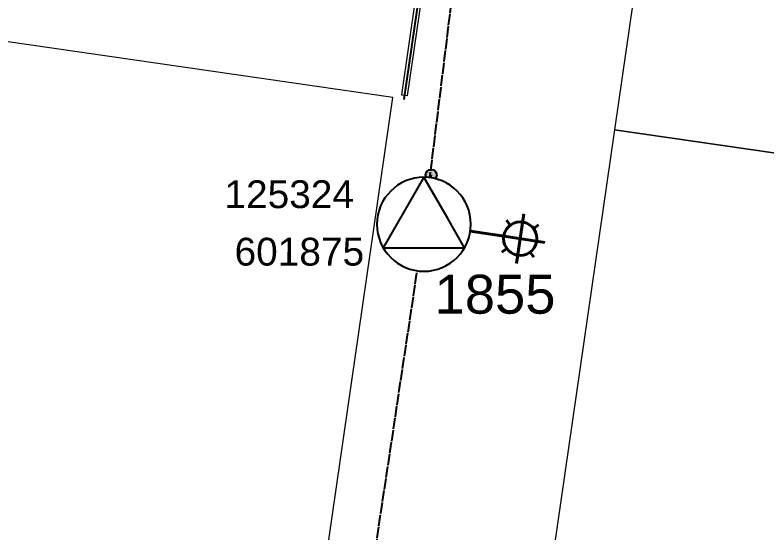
# Model space of a CAD drawing. Header units: metres. Extents: x 368 to 298975, y 411 to 6243625.
# Drawn here: x 296986.9 to 297054.5, y 6242035 to 6242081.5 of the extents above; entities that cross this region are included whole.
import ezdxf
from ezdxf.enums import TextEntityAlignment as Align

# ---------------------------------------------------------------- set-up
doc = ezdxf.new("R2010")
doc.units = ezdxf.units.M
doc.linetypes.add('Cable Exist OH', pattern=[1, 1, 0])
doc.layers.get('0').update_dxf_attribs({"color": 6})
doc.layers.add('Cadastre Land Parcels_SP_EXT', color=250, linetype='Continuous', lineweight=5)
for name, color, linetype in [('Duct_SP_NEW', 2, 'Continuous'), ('Equip_LV_EXT', 7, 'Continuous'), ('Equip_SP_SL_EXT', 7, 'Continuous'), ('Mains_HV_EXT', 7, 'Continuous'), ('Mains_LV_EXT', 7, 'Continuous'), ('Sub_SP_TR_HV_LV_EXT', 7, 'Continuous'), ('SupportsOH_SP_TR_HV_LV_SL_EXT', 7, 'Continuous'), ('Trench_SP_NEW', 2, 'Continuous')]:
    doc.layers.add(name, color=color, linetype=linetype)
doc.styles.add('iecARIAL', font='arial.ttf', dxfattribs={"height": 2})
doc.styles.add('POLE_LABEL', font='arial.ttf')
doc.styles.get("Standard").update_dxf_attribs({"font": 'arial.ttf'})
doc.linetypes.add('IE Trench HV', pattern='A,7,-0.2,["/",Standard,S=3,R=0,X=0.6,Y=-1.4],-2.5', length=9.7)

# ---------------------------------------------------------------- blocks, each defined once
blk = doc.blocks.new('SUB_POLE_EXT')
blk.add_wipeout([(0, 4.224), (0.418, 4.203), (0.828, 4.142), (1.208, 4.048), (1.621, 3.901), (1.992, 3.725), (2.348, 3.511), (2.683, 3.262), (2.988, 2.986), (3.281, 2.661), (3.515, 2.342), (3.761, 1.922), (3.902, 1.616), (4.04, 1.232), (4.177, 0.629), (4.224, 0), (4.179, -0.612), (4.065, -1.149), (3.901, -1.619), (3.579, -2.243), (3.223, -2.73), (2.967, -3.007), (2.685, -3.261), (2.362, -3.502), (2.005, -3.718), (1.637, -3.894), (1.253, -4.034), (0.822, -4.143), (0.417, -4.203), (0.001, -4.224), (-0.414, -4.204), (-0.802, -4.147), (-1.206, -4.048), (-1.623, -3.9), (-1.986, -3.728), (-2.35, -3.51), (-2.682, -3.264), (-2.958, -3.015), (-3.233, -2.718), (-3.511, -2.349), (-3.715, -2.01), (-3.907, -1.604), (-4.046, -1.212), (-4.155, -0.759), (-4.222, -0.145), (-4.206, 0.387), (-4.142, 0.829), (-4.03, 1.265), (-3.896, 1.632), (-3.707, 2.025), (-3.499, 2.366), (-3.277, 2.665), (-2.985, 2.989), (-2.676, 3.269), (-2.329, 3.524), (-1.983, 3.729), (-1.631, 3.896), (-1.201, 4.05), (-0.777, 4.152), (-0.395, 4.205)])
blk.add_line((2.159, 0.484), (2.159, 0.484, 0))
blk.add_lwpolyline([(-4.224, 0, 1), (4.224, 0, 1)], format="xyb", close=True)
blk.add_lwpolyline([(2.139, 0.52), (0, 4.224), (-3.658, -2.112), (3.658, -2.112)], close=True)
for tag, height, flags, p in [('ASSET_NUM', 3.5, 8, (2, 2)), ('STREET_CODE', 0.2, 9, (1.5, 0)), ('OPERATING_VOLTAGE', 0.2, 9, (1.5, -0.6)), ('CONSTRUCTED_VOLTAGE', 0.2, 9, (1.5, -0.2)), ('NO_PHASES', 0.2, 9, (1.5, -0.4)), ('OPERATED_BY', 0.2, 9, (1.5, -0.8)), ('ORIENTATION', 0.2, 9, (1.5, -1.2)), ('OWNED_BY', 0.2, 9, (1.5, -1.4)), ('MAINTAINED_BY', 0.2, 9, (1.5, -1)), ('SECONDARY_VOLTAGE', 0.2, 9, (1.5, -1.6)), ('STATE', 0.2, 9, (1.5, -1.8)), ('SUBSTATION_TYPE', 0.2, 9, (1.5, -2)), ('STREETNAME', 0.2, 9, (1.5, -2.8)), ('USAGE', 0.2, 9, (1.5, -2.2)), ('LEGEND', 0.2, 9, (1.5, -2.4)), ('LOCATION', 0.2, 9, (1.5, -2.6)), ('Z', 0.2, 1, (1.5, -3.4)), ('SUBURB', 0.2, 9, (1.5, -3)), ('NOTES', 0.2, 9, (1.5, -3.2))]:
    blk.add_attdef(tag, text='', height=height, dxfattribs=dict(flags=flags)).set_placement(p, align=Align.MIDDLE_LEFT)
blk = doc.blocks.new('*U59')
at = {"lineweight": 40}
for p, q in [((8.995, 0.934), (8.331, -3.517)), ((0, 0), (7.183, -1.071)), ((7.436, 0.366), (7.77, -0.086)), ((10.321, -0.064), (9.868, -0.399)), ((6.438, -0.96), (10.888, -1.623)), ((7.005, -2.519), (7.457, -2.184)), ((9.89, -2.949), (9.556, -2.497))]:
    blk.add_line(p, q, dxfattribs=at)
blk.add_circle((8.663, -1.292), 1.5, dxfattribs=at)
at = {"style": 'iecARIAL', "flags": 8}
blk.add_attdef('ASSET_NUM', (1.5, 1.5), '', height=2.5, dxfattribs=at)
for tag, p, height, flags in [('CONSTRUCTED_VOLTAGE', (0.981, -0.653), 0.2, 9), ('CONTROL_TYPE', (0.981, -0.853), 0.2, 9), ('LANTERN_PURPOSE', (0.981, -1.053), 0.2, 9), ('LANTERN_TYPE', (0.981, -1.253), 0.2, 9), ('NO_PHASES', (0.981, -1.453), 0.2, 9), ('LNUMBER', (2.181, -3.253), 2.5, 8), ('OPERATING_VOLTAGE', (0.981, -1.653), 0.2, 9), ('ORIENTATION', (0.981, -1.853), 0.2, 9), ('OWNED_BY', (0.981, -2.053), 0.2, 9), ('STATE', (0.981, -2.253), 0.2, 9), ('CEXIST', (0.981, -2.653), 0.2, 9), ('CNEW', (0.981, -2.853), 0.2, 9), ('USAGE', (0.981, -2.453), 0.2, 9), ('CNUMBER', (0.981, -3.053), 0.2, 9), ('CREMOVE', (0.981, -3.253), 0.2, 9), ('CREPLACE', (0.981, -3.453), 0.2, 9), ('LKINGHEIGHT', (0.981, -3.653), 0.2, 9), ('LBRACKET', (0.981, -3.853), 0.2, 9), ('LBRACKETVOCAB', (0.981, -4.053), 0.2, 9), ('LCATEGORY', (0.981, -4.253), 0.2, 9), ('LCHARGE1', (0.981, -4.453), 0.2, 9), ('LCHARGE1PERCENT', (0.981, -4.653), 0.2, 9), ('LCHARGE2', (0.981, -4.853), 0.2, 9), ('LCHARGE2PERCENT', (0.981, -5.053), 0.2, 9), ('LCHARGE3', (0.981, -5.253), 0.2, 9), ('LCHARGE3PERCENT', (0.981, -5.453), 0.2, 9), ('LEXIST', (0.981, -5.653), 0.2, 9), ('LLAMP', (0.981, -5.853), 0.2, 9), ('LLAMPVOCAB', (0.981, -6.053), 0.2, 9), ('LMAST', (0.981, -6.253), 0.2, 9), ('LMASTVOCAB', (0.981, -6.453), 0.2, 9), ('LNEW', (0.981, -6.653), 0.2, 9), ('LANTNUMBER', (0.981, -6.853), 0.2, 9), ('LOUTREACH', (0.981, -7.253), 0.2, 9), ('LOUTREACHVOCAB', (0.981, -7.453), 0.2, 9), ('LRATECODE', (0.981, -7.653), 0.2, 9), ('LREMOVE', (0.981, -7.853), 0.2, 9), ('LREPLACE', (0.981, -8.053), 0.2, 9), ('LTYPE', (0.981, -8.253), 0.2, 9), ('LTYPEVOCAB', (0.981, -8.453), 0.2, 9), ('LEGEND', (0.981, -8.653), 0.2, 9), ('LOCATION', (0.981, -8.853), 0.2, 9), ('STREETNAME', (0.981, -9.253), 0.2, 9), ('SUBURB', (0.981, -9.453), 0.2, 1), ('NOTES', (0.981, -9.053), 0.2, 9)]:
    blk.add_attdef(tag, p, '', height=height, dxfattribs=dict(flags=flags))
blk = doc.blocks.new('POLE_EXT')
blk.add_hatch(color=256).paths.add_polyline_path([(-1, 0, 1), (1, 0, 1)])
blk.add_lwpolyline([(-1, 0, 1), (1, 0, 1)], format="xyb", close=True)
for tag, height, flags, p in [('pNumber', 2.5, 8, (-17.84, 2.067)), ('OWNED_BY', 0.2, 9, (1.355, -0.4)), ('PARENT', 0.2, 9, (1.355, -0.6)), ('cLV', 0.2, 9, (1.355, -1.4)), ('SPECIAL_USE', 0.2, 9, (1.355, -0.8)), ('STATE', 0.2, 9, (1.355, -1)), ('USAGE', 0.2, 9, (1.355, -1.2)), ('cHV', 0.2, 9, (1.355, -2)), ('hDepth', 0.2, 9, (1.355, -1.6)), ('hDia', 0.2, 9, (1.355, -1.8)), ('LBRACKET', 0.2, 9, (1.355, -2.2)), ('LExisting', 0.2, 9, (1.355, -2.4)), ('LANTNUMBER', 0.2, 9, (1.355, -2.6)), ('LOther', 0.2, 9, (1.355, -2.8)), ('cLinedev', 0.2, 9, (1.355, -3.4)), ('LRemove', 0.2, 9, (1.355, -3)), ('LEGEND', 0.2, 9, (1.355, -3.2)), ('pExisting', 0.2, 9, (1.355, -3.8)), ('LOCATION', 0.2, 9, (1.355, -3.6)), ('PFNUMBER', 0.2, 9, (1.355, -4)), ('pFooting', 0.2, 9, (1.355, -4.4)), ('pNew', 0.2, 9, (1.355, -4.6)), ('NEWPFNUMBER', 0.2, 9, (1.355, -4.2)), ('pRelocate', 0.2, 9, (1.355, -5)), ('pRemove', 0.2, 9, (1.355, -5.2)), ('pReplace', 0.2, 9, (1.355, -5.4)), ('cspan', 0.2, 9, (1.355, -6)), ('pStay', 0.2, 9, (1.355, -5.6)), ('pType', 0.2, 9, (1.355, -5.8)), ('STREETNAME', 0.2, 9, (1.355, -6.2)), ('SUBURB', 0.2, 9, (1.355, -6.4)), ('NOTES', 0.2, 9, (1.355, -6.6)), ('MAINTAINED_BY', 0.2, 9, (1.355, -6.814)), ('OPERATED_BY', 0.2, 9, (1.355, -7.014))]:
    blk.add_attdef(tag, text='', height=height, dxfattribs=dict(flags=flags)).set_placement(p, align=Align.MIDDLE_LEFT)
at = {"style": 'POLE_LABEL'}
for tag, height, flags, p in [('ASSET_NUM', 2.5, 8, (2, 2)), ('STRUCTURE_PLANT_NUMBER', 0.2, 9, (1.355, 0.028)), ('STREET_CODE', 0.2, 9, (1.355, -0.2))]:
    blk.add_attdef(tag, text='', height=height, dxfattribs=dict(at, flags=flags)).set_placement(p, align=Align.MIDDLE_LEFT)
at = {"flags": 1}
blk.add_attdef('Z', (1.355, -7.328), '', height=0.2, dxfattribs=at)
blk = doc.blocks.new('CONNECTOR_NODE_EXT')
h = blk.add_hatch(color=256)
edge = h.paths.add_edge_path()
edge.add_arc((0, 0), 0.5, 0, 360)
blk.add_circle((0, 0), 0.5)
at = {"flags": 1}
blk.add_attdef('Z', (0, 0), '', height=0.2, dxfattribs=at)
at = {"flags": 9}
for tag, p in [('CONNECTOR_TYPE', (0, 0)), ('OPERATING_VOLTAGE', (0, -0.6)), ('CONSTRUCTED_VOLTAGE', (0, -0.2)), ('NO_PHASES', (0, -0.4)), ('ORIENTATION', (0, -0.8)), ('SUBTYPE', (0, -1)), ('USAGE', (0, -1.2)), ('NOTES', (0, -1.4))]:
    blk.add_attdef(tag, text='', height=0.2, dxfattribs=at).set_placement(p, align=Align.MIDDLE_LEFT)

msp = doc.modelspace()

# ---------------------------------------------------------------- linework, layer by layer
at = {"layer": 'Cadastre Land Parcels_SP_EXT', "linetype": 'Continuous'}
for points in [[(297142.022, 6242208.981), (297062.419, 6242220.487), (297040.807, 6242071.202), (297120.418, 6242059.681), (297142.022, 6242208.981)], [(297020.875, 6242074.111), (296941.261, 6242085.628), (296919.625, 6241936.328), (296999.24, 6241924.818), (297020.875, 6242074.111)], [(297120.418, 6242059.681), (297040.807, 6242071.202), (297019.188, 6241921.892), (297098.794, 6241910.371), (297120.418, 6242059.681)]]:
    msp.add_lwpolyline(points, close=True, dxfattribs=at)
at = {"layer": 'Duct_SP_NEW', "lineweight": 0}
for p, q in [((297024.106, 6242091.232), (297021.645, 6242074.338)), ((297024.621, 6242091.157), (297022.159, 6242074.263)), ((297021.645, 6242074.338), (297021.902, 6242074.301)), ((297022.159, 6242074.263), (297021.902, 6242074.301))]:
    msp.add_line(p, q, dxfattribs=at)
at = {"layer": 'Mains_HV_EXT', "linetype": 'Cable Exist OH'}
for points in [[(297028.529, 6242102.338), (297023.666, 6242062.711)], [(297023.666, 6242062.711), (297011.87, 6241984.177)]]:
    msp.add_lwpolyline(points, dxfattribs=at)
at = {"layer": 'Mains_LV_EXT', "linetype": 'Cable Exist OH'}
msp.add_lwpolyline([(297024.321, 6242067.14), (297023.666, 6242062.711)], dxfattribs=at)
at = {"layer": 'Trench_SP_NEW', "linetype": 'IE Trench HV', "flags": 128}
msp.add_lwpolyline([(297025.633, 6242099.903), (297021.848, 6242073.93)], dxfattribs=at)

# ---------------------------------------------------------------- block references
at = {"layer": 'Equip_LV_EXT'}
msp.add_blockref('CONNECTOR_NODE_EXT', (297024.321, 6242067.14), dxfattribs=at)
at = {"layer": 'Equip_SP_SL_EXT'}
ref = msp.add_blockref('*U59', (297023.666, 6242062.711), dxfattribs=at)
ref.add_attrib('ASSET_NUM', '125324', dxfattribs={"layer": '0', "height": 2.5, "rotation": 0.04471, "style": 'iecARIAL'}).set_placement((297017.379, 6242063.418), align=Align.BOTTOM_RIGHT)
at = {"layer": 'SupportsOH_SP_TR_HV_LV_SL_EXT'}
ref = msp.add_blockref('POLE_EXT', (297023.666, 6242062.711), dxfattribs=at)
ref.add_attrib('ASSET_NUM', '601875', dxfattribs={"layer": '0', "height": 2.5, "rotation": 359.98242, "style": 'POLE_LABEL'}).set_placement((297018.287, 6242060.246), align=Align.MIDDLE_RIGHT)

# ---------------------------------------------------------------- next in the draw order: block references
at = {"layer": 'Sub_SP_TR_HV_LV_EXT'}
ref = msp.add_blockref('SUB_POLE_EXT', (297023.666, 6242062.711), dxfattribs=at)
ref.add_attrib('ASSET_NUM', '1855', dxfattribs={"layer": '0', "height": 3.5}).set_placement((297035.499, 6242053.625), align=Align.BOTTOM_RIGHT)

doc.saveas('drawing.dxf')
